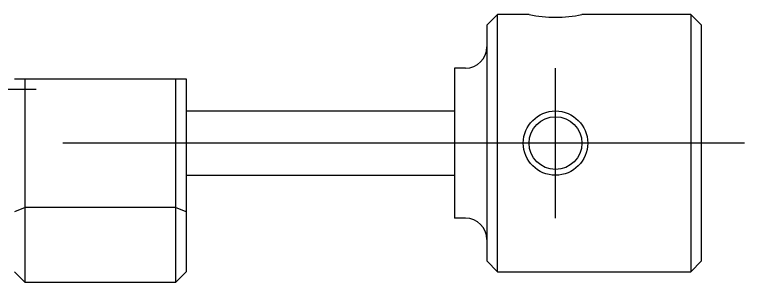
# Model space of a CAD drawing. Extents: x 1 to 279, y 0 to 189.
# Drawn here: x 105.02 to 139.02, y 29.07 to 41.57 of the extents above; entities that cross this region are included whole.
import ezdxf

# ---------------------------------------------------------------- set-up
doc = ezdxf.new("R2010")
doc.units = 0
doc.linetypes.add('CENTER', pattern=[50.8, 31.75, -6.35, 6.35, -6.35])
doc.layers.get('0').update_dxf_attribs({"linetype": 'CONTINUOUS'})
doc.layers.add('CENTER', color=1, linetype='CENTER')

msp = doc.modelspace()

# ---------------------------------------------------------------- linework, layer by layer
at = {"color": 7, "linetype": 'CONTINUOUS'}
for p, q in [((127.522, 41.573), (127.022, 41.073)), ((128.993, 41.573), (127.522, 41.573)), ((127.522, 29.573), (127.522, 41.573)), ((136.522, 41.573), (131.452, 41.573)), ((137.022, 41.073), (136.522, 41.573)), ((136.522, 41.573), (136.522, 29.573)), ((127.022, 41.073), (127.022, 30.073)), ((137.022, 30.073), (137.022, 41.073)), ((126.022, 39.073), (125.522, 39.073)), ((125.522, 39.073), (125.522, 32.073)), ((105.022, 38.573), (113.022, 38.573)), ((105.522, 29.073), (105.522, 38.573)), ((112.522, 38.573), (112.522, 29.073)), ((113.022, 38.573), (113.022, 29.573)), ((113.022, 37.073), (125.522, 37.073)), ((113.022, 34.073), (125.522, 34.073)), ((105.522, 32.573), (105.022, 32.366)), ((112.522, 32.573), (105.522, 32.573)), ((113.022, 32.366), (112.522, 32.573)), ((126.022, 32.073), (125.522, 32.073)), ((127.022, 30.073), (127.522, 29.573)), ((136.522, 29.573), (137.022, 30.073)), ((105.522, 29.073), (105.022, 29.573)), ((113.022, 29.573), (112.522, 29.073)), ((127.522, 29.573), (136.522, 29.573)), ((112.522, 29.073), (105.522, 29.073))]:
    msp.add_line(p, q, dxfattribs=at)
at = {"color": 3, "linetype": 'CONTINUOUS'}
msp.add_circle((130.222, 35.573), 1.5, dxfattribs=at)
at = {"color": 7, "linetype": 'CONTINUOUS'}
msp.add_circle((130.222, 35.573), 1.23, dxfattribs=at)
for centre, radius, start, end in [((130.222, 47.446), 6, 258.1754, 281.8246), ((126.022, 40.073), 1, 270, 0), ((126.022, 31.073), 1, 0, 90)]:
    msp.add_arc(centre, radius, start, end, dxfattribs=at)
at = {"layer": 'CENTER', "color": 1, "linetype": 'CENTER'}
for p, q in [((130.222, 32.073), (130.222, 39.073)), ((106.022, 38.073), (98.022, 38.073)), ((139.022, 35.573), (103.022, 35.573))]:
    msp.add_line(p, q, dxfattribs=at)

doc.saveas('drawing.dxf')
